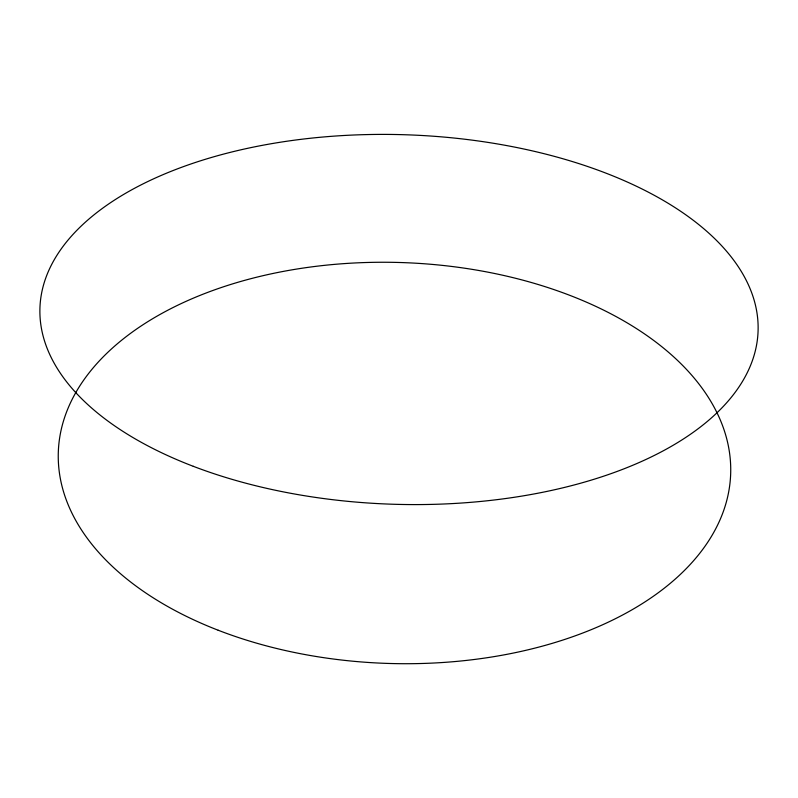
<?xml version="1.0" encoding="UTF-8"?>
<svg xmlns="http://www.w3.org/2000/svg" width="798" height="798" viewBox="0 0 798 798"><rect width="100%" height="100%" fill="white"/><g stroke="black" fill="none" stroke-linecap="round" stroke-linejoin="round"><path stroke-width="1.2" d="M193.266 466.301A359.26 184.847 1.8 0 0 756.793 343.719A359.26 184.847 1.8 0 0 246.961 148.458A359.26 184.847 1.8 0 0 193.266 466.301M218.163 630.23A336.347 200.547 1.8 0 0 730.599 475.498A336.347 200.547 1.8 0 0 234.722 283.23A336.347 200.547 1.8 0 0 218.163 630.23"/></g></svg>
